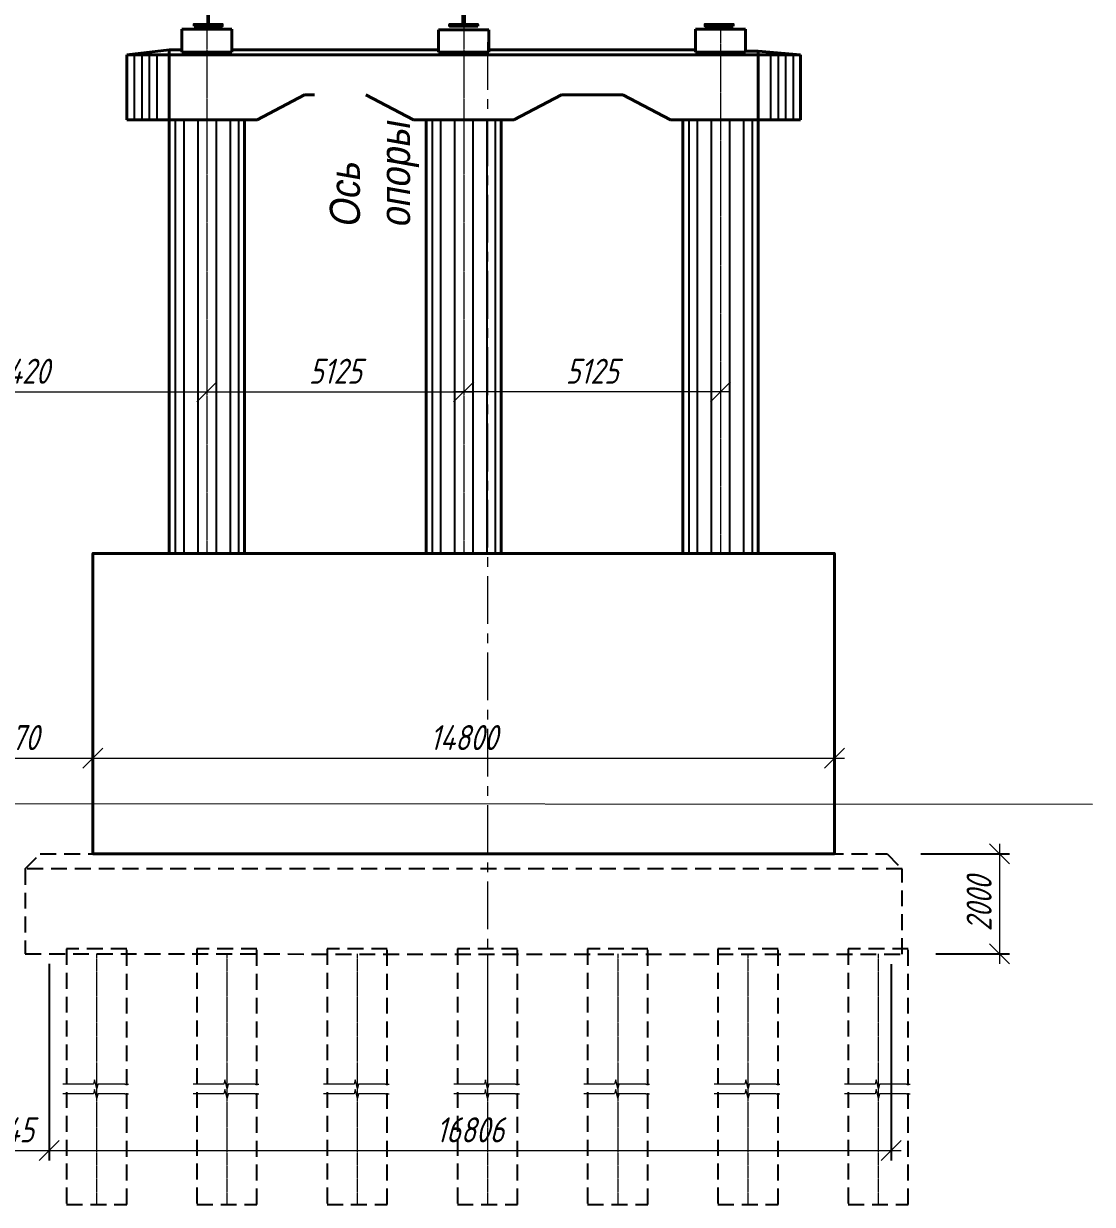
# Model space of a CAD drawing. Header units: millimetres. Extents: x 1864 to 10174863, y -4887456 to 5366151.
# Drawn here: x 10093734 to 10115066, y -11324 to 12254 of the extents above; entities that cross this region are included whole.
import ezdxf

# ---------------------------------------------------------------- set-up
doc = ezdxf.new("R2010")
doc.units = ezdxf.units.MM
for name, pattern in [('CENTER', [50.8, 31.75, -6.35, 6.35, -6.35]), ('невидимая', [9.525, 6.35, -3.175]), ('осевая', [2, 1.25, -0.25, 0.25, -0.25])]:
    doc.linetypes.add(name, pattern=pattern)
for name, color, linetype, lineweight in [('1-Бетон', 106, 'Continuous', 35), ('S-BALK', 150, 'Continuous', 40), ('S-BALK-PPRB', 80, 'Continuous', 40), ('S-GRID', 1, 'CENTER', 20), ('S-METL-TONK', 75, 'Continuous', 20), ('S-MNST', 61, 'Continuous', 40), ('S-OPOR', 2, 'Continuous', 40), ('ИС_Ось', 3, 'осевая', 18), ('ИС_Размер', 3, 'Continuous', 18), ('ИС_Тонкая', 3, 'Continuous', 18)]:
    doc.layers.add(name, color=color, linetype=linetype, lineweight=lineweight)
for name, color, linetype in [('C-GEOL-PATT', 250, 'Continuous'), ('S-PATT', 252, 'Continuous'), ('ИС_Невидимая', 4, 'невидимая')]:
    doc.layers.add(name, color=color, linetype=linetype)
doc.styles.add('0', font='isocpeur.ttf', dxfattribs={"width": 0.8, "oblique": 15})
doc.styles.add('TM', font='mipgost.shx', dxfattribs={"width": 0.9, "oblique": 10})
doc.linetypes.add('Земля', pattern='A,4.5,[130,ltypeshp.shx,S=3,R=-45,X=0,Y=-2.121],2.4,[130,ltypeshp.shx,S=3,R=-45,X=0,Y=-2.121],2.4,[130,ltypeshp.shx,S=3,R=-45,X=0,Y=-2.121],4.5', length=13.8)
doc.dimstyles.new('М200', dxfattribs={"dimscale": 200, "dimtxt": 2.5, "dimasz": 2, "dimexe": 1, "dimexo": 1, "dimgap": 0.8, "dimtad": 1, "dimdec": 0, "dimzin": 0, "dimdsep": 46, "dimtxsty": '0', "dimblk": 'OBLIQUE', "dimcen": 0.09, "dimdle": 1, "dimclrd": 256, "dimclre": 256, "dimclrt": 256, "dimadec": 4, "dimazin": 0, "dimtfac": 1, "dimtdec": 0, "dimtmove": 1, "dimatfit": 2, "dimfxl": 1, "dimtolj": 1, "dimtzin": 0, "dimlwd": -1, "dimarcsym": 0})

# ---------------------------------------------------------------- blocks, each defined once
blk = doc.blocks.new('_OBLIQUE')
at = {"color": 0, "linetype": 'ByBlock', "lineweight": -2}
blk.add_line((0.5, 0.5), (-0.5, -0.5), dxfattribs=at)
blk = doc.blocks.new('*D801')
at = {"layer": 'Defpoints', "color": 0, "linetype": 'Continuous', "transparency": 16777216}
for p in [(10089972, 4902), (10097392, 4902), (10097392, 4902)]:
    blk.add_point(p, dxfattribs=at)
at = {"layer": 'ИС_Размер', "transparency": 16777216}
blk.add_line((10089772, 4902), (10097592, 4902), dxfattribs=at)
at = {"layer": 'ИС_Размер', "linetype": 'Continuous', "transparency": 16777216, "xscale": 400, "yscale": 400, "zscale": 400, "rotation": 180}
blk.add_blockref('_OBLIQUE', (10089972, 4902), dxfattribs=at)
at = {"layer": 'ИС_Размер', "linetype": 'Continuous', "transparency": 16777216, "xscale": 400, "yscale": 400, "zscale": 400}
blk.add_blockref('_OBLIQUE', (10097392, 4902), dxfattribs=at)
at = {"layer": 'ИС_Размер', "linetype": 'Continuous', "transparency": 16777216, "insert": (10093682, 5312), "char_height": 500, "attachment_point": 5, "style": '0'}
blk.add_mtext('\\A1;7420', dxfattribs=at)
blk = doc.blocks.new('*D802')
at = {"layer": 'Defpoints', "color": 0, "linetype": 'Continuous', "transparency": 16777216}
for p in [(10097392, 4902), (10102517, 4902), (10102517, 4902)]:
    blk.add_point(p, dxfattribs=at)
at = {"layer": 'ИС_Размер', "transparency": 16777216}
blk.add_line((10097192, 4902), (10102717, 4902), dxfattribs=at)
at = {"layer": 'ИС_Размер', "linetype": 'Continuous', "transparency": 16777216, "xscale": 400, "yscale": 400, "zscale": 400, "rotation": 180}
blk.add_blockref('_OBLIQUE', (10097392, 4902), dxfattribs=at)
at = {"layer": 'ИС_Размер', "linetype": 'Continuous', "transparency": 16777216, "xscale": 400, "yscale": 400, "zscale": 400}
blk.add_blockref('_OBLIQUE', (10102517, 4902), dxfattribs=at)
at = {"layer": 'ИС_Размер', "linetype": 'Continuous', "transparency": 16777216, "insert": (10099955, 5312), "char_height": 500, "attachment_point": 5, "style": '0'}
blk.add_mtext('\\A1;5125', dxfattribs=at)
blk = doc.blocks.new('*D803')
at = {"layer": 'Defpoints', "color": 0, "linetype": 'Continuous', "transparency": 16777216}
for p in [(10095117, -1117), (10109917, -1117), (10109917, -2413)]:
    blk.add_point(p, dxfattribs=at)
at = {"layer": 'ИС_Размер', "lineweight": -2, "transparency": 16777216}
for p, q in [((10095117, -1317), (10095117, -2613)), ((10109917, -1317), (10109917, -2613))]:
    blk.add_line(p, q, dxfattribs=at)
at = {"layer": 'ИС_Размер', "transparency": 16777216}
blk.add_line((10094917, -2413), (10110117, -2413), dxfattribs=at)
at = {"layer": 'ИС_Размер', "linetype": 'Continuous', "transparency": 16777216, "xscale": 400, "yscale": 400, "zscale": 400, "rotation": 180}
blk.add_blockref('_OBLIQUE', (10095117, -2413), dxfattribs=at)
at = {"layer": 'ИС_Размер', "linetype": 'Continuous', "transparency": 16777216, "xscale": 400, "yscale": 400, "zscale": 400}
blk.add_blockref('_OBLIQUE', (10109917, -2413), dxfattribs=at)
at = {"layer": 'ИС_Размер', "linetype": 'Continuous', "transparency": 16777216, "insert": (10102517, -2003), "char_height": 500, "attachment_point": 5, "style": '0'}
blk.add_mtext('\\A1;14800', dxfattribs=at)
blk = doc.blocks.new('*D806')
at = {"layer": 'Defpoints', "color": 0, "linetype": 'Continuous', "transparency": 16777216}
for p in [(10091847, -1117), (10095117, -1117), (10095117, -2413)]:
    blk.add_point(p, dxfattribs=at)
at = {"layer": 'ИС_Размер', "lineweight": -2, "transparency": 16777216}
for p, q in [((10091847, -1317), (10091847, -2613)), ((10095117, -1317), (10095117, -2613))]:
    blk.add_line(p, q, dxfattribs=at)
at = {"layer": 'ИС_Размер', "transparency": 16777216}
blk.add_line((10091647, -2413), (10095317, -2413), dxfattribs=at)
at = {"layer": 'ИС_Размер', "linetype": 'Continuous', "transparency": 16777216, "xscale": 400, "yscale": 400, "zscale": 400, "rotation": 180}
blk.add_blockref('_OBLIQUE', (10091847, -2413), dxfattribs=at)
at = {"layer": 'ИС_Размер', "linetype": 'Continuous', "transparency": 16777216, "xscale": 400, "yscale": 400, "zscale": 400}
blk.add_blockref('_OBLIQUE', (10095117, -2413), dxfattribs=at)
at = {"layer": 'ИС_Размер', "linetype": 'Continuous', "transparency": 16777216, "insert": (10093482, -2003), "char_height": 500, "attachment_point": 5, "style": '0'}
blk.add_mtext('\\A1;3270', dxfattribs=at)
blk = doc.blocks.new('EF948500_1k1')
blk.add_lwpolyline([(22, 10), (96, 10, -0.414214), (100, 6), (100, 0), (0, 0), (0, 100), (6, 100, -0.414214), (10, 96), (10, 22, 0.414214)], format="xyb", close=True)
blk = doc.blocks.new('Б4 (в пролете)')
at = {"layer": 'S-BALK'}
for points in [[(-280, 3196), (280, 3196), (280, 3180), (-280, 3180)], [(-6, 32), (6, 32), (6, 3180), (-6, 3180)], [(-280, 0), (280, 0), (280, 32), (-280, 32)]]:
    blk.add_lwpolyline(points, close=True, dxfattribs=at)
at = {"layer": 'S-BALK-PPRB'}
for points in [[(196, 2940), (196, 3140), (16, 3140), (16, 260), (196, 260), (196, 295)], [(196, 950), (196, 2680)]]:
    blk.add_lwpolyline(points, dxfattribs=at)
for points in [[(-146, 2460), (-16, 2460), (-16, 2448), (-146, 2448)], [(-146, 1186), (-16, 1186), (-16, 1174), (-146, 1174)], [(-146, 606), (-16, 606), (-16, 594), (-146, 594)]]:
    blk.add_lwpolyline(points, close=True, dxfattribs=at)
at = {"layer": 'S-MNST'}
for points in [[(-16, 3140), (-6, 3140), (-6, 260), (-16, 260)], [(16, 3140), (6, 3140), (6, 260), (16, 260)], [(-6, 245), (-16, 245), (-16, 55), (-6, 55)], [(6, 245), (16, 245), (16, 55), (6, 55)]]:
    blk.add_lwpolyline(points, close=True, dxfattribs=at)
at = {"layer": 'S-METL-TONK', "xscale": -1, "rotation": 180}
for p in [(-146, 2448), (-146, 1174), (-146, 594)]:
    blk.add_blockref('EF948500_1k1', p, dxfattribs=at)
blk = doc.blocks.new('*D874')
at = {"layer": 'Defpoints', "color": 0, "linetype": 'Continuous', "transparency": 16777216}
for p in [(10102517, 4902), (10102517, 4902), (10107642, 4902)]:
    blk.add_point(p, dxfattribs=at)
at = {"layer": 'ИС_Размер', "transparency": 16777216}
blk.add_line((10107842, 4902), (10102317, 4902), dxfattribs=at)
at = {"layer": 'ИС_Размер', "linetype": 'Continuous', "transparency": 16777216, "xscale": 400, "yscale": 400, "zscale": 400, "rotation": 180}
blk.add_blockref('_OBLIQUE', (10102517, 4902), dxfattribs=at)
at = {"layer": 'ИС_Размер', "linetype": 'Continuous', "transparency": 16777216, "xscale": 400, "yscale": 400, "zscale": 400}
blk.add_blockref('_OBLIQUE', (10107642, 4902), dxfattribs=at)
at = {"layer": 'ИС_Размер', "linetype": 'Continuous', "transparency": 16777216, "insert": (10105080, 5312), "char_height": 500, "attachment_point": 5, "style": '0'}
blk.add_mtext('\\A1;5125', dxfattribs=at)
blk = doc.blocks.new('*D1021')
at = {"layer": 'Defpoints', "color": 0, "linetype": 'Continuous', "transparency": 16777216}
for p in [(10111442, -4325, 5778), (10111742, -6324, 5778), (10113215, -6324)]:
    blk.add_point(p, dxfattribs=at)
at = {"layer": 'ИС_Размер', "transparency": 16777216}
blk.add_line((10113215, -4125), (10113215, -6524), dxfattribs=at)
at = {"layer": 'ИС_Размер', "lineweight": -2, "transparency": 16777216}
for p, q in [((10111642, -4325), (10113415, -4325)), ((10111942, -6324), (10113415, -6324))]:
    blk.add_line(p, q, dxfattribs=at)
at = {"layer": 'ИС_Размер', "linetype": 'Continuous', "transparency": 16777216, "xscale": 400, "yscale": 400, "zscale": 400}
for p, rotation in [((10113215, -4325), 90), ((10113215, -6324), 270)]:
    blk.add_blockref('_OBLIQUE', p, dxfattribs=dict(at, rotation=rotation))
at = {"layer": 'ИС_Размер', "linetype": 'Continuous', "transparency": 16777216, "insert": (10112805, -5324), "char_height": 500, "attachment_point": 5, "rotation": 90, "style": '0'}
blk.add_mtext('\\A1;2000', dxfattribs=at)
blk = doc.blocks.new('*D1023')
at = {"layer": 'Defpoints', "color": 0, "linetype": 'Continuous', "transparency": 16777216}
for p in [(10093298, -6324), (10094243, -6324), (10094243, -10246)]:
    blk.add_point(p, dxfattribs=at)
at = {"layer": 'ИС_Размер', "lineweight": -2, "transparency": 16777216}
for p, q in [((10093298, -6524), (10093298, -10446)), ((10094243, -6524), (10094243, -10446))]:
    blk.add_line(p, q, dxfattribs=at)
at = {"layer": 'ИС_Размер', "transparency": 16777216}
blk.add_line((10093098, -10246), (10094443, -10246), dxfattribs=at)
at = {"layer": 'ИС_Размер', "linetype": 'Continuous', "transparency": 16777216, "xscale": 400, "yscale": 400, "zscale": 400, "rotation": 180}
blk.add_blockref('_OBLIQUE', (10093298, -10246), dxfattribs=at)
at = {"layer": 'ИС_Размер', "linetype": 'Continuous', "transparency": 16777216, "xscale": 400, "yscale": 400, "zscale": 400}
blk.add_blockref('_OBLIQUE', (10094243, -10246), dxfattribs=at)
at = {"layer": 'ИС_Размер', "linetype": 'Continuous', "transparency": 16777216, "insert": (10093498, -9836), "char_height": 500, "attachment_point": 5, "style": '0'}
blk.add_mtext('\\A1;945', dxfattribs=at)
blk = doc.blocks.new('*D1024')
at = {"layer": 'Defpoints', "color": 0, "linetype": 'Continuous', "transparency": 16777216}
for p in [(10094243, -6324, 5778), (10111048, -6325, 5778), (10111048, -10246)]:
    blk.add_point(p, dxfattribs=at)
at = {"layer": 'ИС_Размер', "lineweight": -2, "transparency": 16777216}
for p, q in [((10094243, -6524), (10094243, -10446)), ((10111048, -6525), (10111048, -10446))]:
    blk.add_line(p, q, dxfattribs=at)
at = {"layer": 'ИС_Размер', "transparency": 16777216}
blk.add_line((10094043, -10246), (10111248, -10246), dxfattribs=at)
at = {"layer": 'ИС_Размер', "linetype": 'Continuous', "transparency": 16777216, "xscale": 400, "yscale": 400, "zscale": 400, "rotation": 180}
blk.add_blockref('_OBLIQUE', (10094243, -10246), dxfattribs=at)
at = {"layer": 'ИС_Размер', "linetype": 'Continuous', "transparency": 16777216, "xscale": 400, "yscale": 400, "zscale": 400}
blk.add_blockref('_OBLIQUE', (10111048, -10246), dxfattribs=at)
at = {"layer": 'ИС_Размер', "linetype": 'Continuous', "transparency": 16777216, "insert": (10102646, -9836), "char_height": 500, "attachment_point": 5, "style": '0'}
blk.add_mtext('\\A1;16806', dxfattribs=at)
blk = doc.blocks.new('*U955')
at = {"color": 0, "linetype": 'ByBlock', "lineweight": -2}
for p, q in [((21.87, 0), (0, 0)), ((47.23, 0), (25.37, 0)), ((47.23, 0), (50.23, 0)), ((0, 0), (-3, 0))]:
    blk.add_line(p, q, dxfattribs=at)
blk.add_lwpolyline([(25.37, 0), (24.49, -3.5), (22.74, 3.5), (21.87, 0)], dxfattribs=at)
blk = doc.blocks.new('*U956')
at = {"color": 0, "linetype": 'ByBlock', "lineweight": -2}
for p, q in [((21.87, 0), (0, 0)), ((47.23, 0), (25.37, 0)), ((47.23, 0), (50.23, 0)), ((0, 0), (-3, 0))]:
    blk.add_line(p, q, dxfattribs=at)
blk.add_lwpolyline([(25.37, 0), (24.49, -3.5), (22.74, 3.5), (21.87, 0)], dxfattribs=at)
blk = doc.blocks.new('*U1020')
at = {"layer": 'ИС_Невидимая', "ltscale": 50}
blk.add_lwpolyline([(-618, 2550), (582, 2550), (582, -2550), (-618, -2550)], close=True, dxfattribs=at)
at = {"layer": 'ИС_Ось', "ltscale": 0.3}
blk.add_lwpolyline([(-18, 2450), (-18, -2550)], dxfattribs=at)
at = {"layer": 'ИС_Тонкая', "xscale": -24.62300410485155, "yscale": 24.62300410485155, "zscale": 24.62300410485155}
for name, p in [('*U955', (582, -150)), ('*U956', (582, -342))]:
    blk.add_blockref(name, p, dxfattribs=at)
blk = doc.blocks.new('*U1017')
at = {"layer": '1-Бетон', "color": 0, "linetype": 'ByBlock', "lineweight": -2, "transparency": 16777216}
for p in [(0, 0), (2600, 0), (5200, 0), (7800, 0), (10400, 0), (13000, 0), (15600, 0)]:
    blk.add_blockref('*U1020', p, dxfattribs=at)

msp = doc.modelspace()

# ---------------------------------------------------------------- linework, layer by layer
at = {"layer": 'S-BALK'}
for points in [[(10097411.4, 12237.5), (10097423.4, 12237.5), (10097423.4, 15504), (10097411.4, 15504)], [(10097137.4, 12205.5), (10097697.4, 12205.5), (10097697.4, 12237.5), (10097137.4, 12237.5)], [(10107897.4, 12205.5), (10107337.4, 12205.5), (10107337.4, 12237.5), (10107897.4, 12237.5)]]:
    msp.add_lwpolyline(points, close=True, dxfattribs=at)
at = {"layer": 'S-GRID', "linetype": 'CENTER'}
for p, q in [((10097392.4, 12228.5), (10097392.4, 1675.9)), ((10102517.4, 12228.5), (10102517.4, 1675.9)), ((10107642.4, 12246.8), (10107642.4, 1675.9))]:
    msp.add_line(p, q, dxfattribs=at)
at = {"layer": 'S-GRID', "linetype": 'CENTER', "ltscale": 30}
msp.add_line((10102992.4, 11886), (10102992.4, -8772.2), dxfattribs=at)
at = {"layer": 'S-OPOR'}
for p, q in [((10097892.4, 12145.1), (10096892.4, 12145.1)), ((10096892.4, 12145.1), (10096892.4, 11680.6)), ((10097892.4, 12145.1), (10097892.4, 11680.6)), ((10102017.4, 12130.5), (10103017.4, 12130.5)), ((10102017.4, 12130.5), (10102017.4, 11680.6)), ((10103017.4, 12130.5), (10103017.4, 11680.6)), ((10107142.4, 12145.1), (10108142.4, 12145.1)), ((10107142.4, 12145.1), (10107142.4, 11680.6)), ((10108142.4, 12145.1), (10108142.4, 11680.6)), ((10096642.4, 11730.5), (10095792.4, 11630.5)), ((10109242.4, 11630.5), (10095792.4, 11630.5)), ((10095792.4, 11630.5), (10095792.4, 10330.5)), ((10096642.4, 11730.5), (10096642.4, 10330.5)), ((10096642.4, 11730.5), (10096892.4, 11730.5)), ((10096892.4, 11680.6), (10097892.4, 11680.6)), ((10102017.4, 11730.5), (10097892.4, 11730.5)), ((10103017.4, 11680.6), (10102017.4, 11680.6)), ((10103017.4, 11730.5), (10107142.4, 11730.5)), ((10108142.4, 11680.6), (10107142.4, 11680.6)), ((10108392.4, 11705.5), (10108142.4, 11705.5)), ((10109242.4, 11630.5), (10108392.4, 11705.5)), ((10108392.4, 11705.5), (10108392.4, 10330.5)), ((10109242.4, 11630.5), (10109242.4, 10330.5)), ((10098392.4, 10330.5), (10099342.4, 10830.5)), ((10100567.4, 10830.5), (10099342.4, 10830.5)), ((10103517.4, 10330.5), (10104467.4, 10830.5)), ((10104467.4, 10830.5), (10105692.4, 10830.5)), ((10106642.4, 10330.5), (10105692.4, 10830.5)), ((10098392.4, 10330.5), (10095792.4, 10330.5)), ((10096642.4, 10330.5), (10096642.4, 1675.9)), ((10098142.4, 10330.5), (10098142.4, 1675.9)), ((10103267.4, 10330.5), (10103267.4, 1675.9)), ((10106642.4, 10330.5), (10109242.4, 10330.5)), ((10106892.4, 10330.5), (10106892.4, 1675.9)), ((10108392.4, 10330.5), (10108392.4, 1675.9)), ((10095117.4, 1342.2), (10095117.4, -4324.3)), ((10109917.4, 1342.2), (10109917.4, -4324.9))]:
    msp.add_line(p, q, dxfattribs=at)
msp.add_lwpolyline([(10109917.2, -4324.2), (10095117.2, -4324.2), (10095117.5, 1675.9), (10109917.5, 1675.9)], close=True, dxfattribs=at)
at = {"layer": 'S-PATT'}
for p, q in [((10095942.4, 11630.5), (10095942.4, 10330.5)), ((10096092.4, 11630.5), (10096092.4, 10330.5)), ((10096242.4, 11630.5), (10096242.4, 10330.5)), ((10096392.4, 11630.5), (10096392.4, 10330.5)), ((10108642.4, 11630.5), (10108642.4, 10330.5)), ((10108792.4, 11630.5), (10108792.4, 10330.5)), ((10108942.4, 11630.5), (10108942.4, 10330.5)), ((10109092.4, 11630.5), (10109092.4, 10330.5)), ((10096761.4, 10330.5), (10096761.4, 1675.9)), ((10096929.7, 10330.5), (10096929.7, 1675.9)), ((10097210.3, 10330.5), (10097210.3, 1675.9)), ((10097574.4, 10330.5), (10097574.4, 1675.9)), ((10097855, 10330.5), (10097855, 1675.9)), ((10098023.3, 10330.5), (10098023.3, 1675.9)), ((10101886.4, 10330.5), (10101886.4, 1675.9)), ((10102054.7, 10330.5), (10102054.7, 1675.9)), ((10102335.3, 10330.5), (10102335.3, 1675.9)), ((10102699.4, 10330.5), (10102699.4, 1675.9)), ((10102980, 10330.5), (10102980, 1675.9)), ((10103148.3, 10330.5), (10103148.3, 1675.9)), ((10107011.4, 10330.5), (10107011.4, 1675.9)), ((10107179.7, 10330.5), (10107179.7, 1675.9)), ((10107460.3, 10330.5), (10107460.3, 1675.9)), ((10107824.4, 10330.5), (10107824.4, 1675.9)), ((10108105, 10330.5), (10108105, 1675.9)), ((10108273.3, 10330.5), (10108273.3, 1675.9))]:
    msp.add_line(p, q, dxfattribs=at)
at = {"layer": 'ИС_Невидимая', "ltscale": 50}
for points in [[(10111267.1, -4624.9), (10093767.4, -4624.2), (10094067, -4324.2), (10110967.1, -4324.9)], [(10093767.7, -6324.2), (10111267.4, -6325), (10111267.1, -4625), (10093767.4, -4624.2)]]:
    msp.add_lwpolyline(points, close=True, dxfattribs=at)
at = {"layer": 'ИС_Размер', "color": 3, "linetype": 'Земля', "ltscale": 0.5}
msp.add_line((10073758.7, -3312.6), (10115066.1, -3333.6), dxfattribs=at)

# ---------------------------------------------------------------- block references
at = {"xscale": -1}
msp.add_blockref('Б4 (в пролете)', (10102517.4, 12205.5), dxfattribs=at)
at = {"layer": '1-Бетон', "xscale": -1}
msp.add_blockref('*U1017', (10110773.9, -8774.2), dxfattribs=at)

# ---------------------------------------------------------------- dimensions: what is measured, and where the dimension line sits
at = {"layer": 'ИС_Размер', "linetype": 'Continuous'}
for base, p1, p2, picture, middle in [((10097392.4, 4902.2), (10089972.1, 4902.2), (10097392.4, 4902.2), '*D801', (10093682.2, 5312.2)), ((10102517.4, 4902.2), (10097392.4, 4902.2), (10102517.4, 4902.2), '*D802', (10099954.9, 5312.2)), ((10095117.3539, -2412.6166), (10091846.8897, -1117.3975), (10095117.3539, -1117.3753), '*D806', (10093482.1218, -2002.6166)), ((10109917.4, -2412.6), (10095117.4, -1117.4), (10109917.4, -1117.4), '*D803', (10102517.4, -2002.6)), ((10111048.3, -10246, -5778.2), (10094242.7, -6324.4), (10111048.3, -6325), '*D1024', (10102645.5, -9836, -5778.2))]:
    dim = msp.add_linear_dim(base=base, p1=p1, p2=p2, dimstyle='М200', dxfattribs=at)
    dim.commit()
    dim.dimension.update_dxf_attribs({"geometry": picture, "text_midpoint": middle})
dim = msp.add_linear_dim(base=(10102517.4, 4902.2), p1=(10107642.4, 4902.2), p2=(10102517.4, 4902.2), angle=180, dimstyle='М200', dxfattribs=at)
dim.commit()
dim.dimension.update_dxf_attribs({"geometry": '*D874', "text_midpoint": (10105079.9, 5312.2)})
dim = msp.add_linear_dim(base=(10113214.6, -6323.8, -5778.2), p1=(10111442.1, -4324.9), p2=(10111742.4, -6323.8), angle=90, dimstyle='М200', override={"dimrnd": 5}, dxfattribs=at)
dim.commit()
dim.dimension.update_dxf_attribs({"geometry": '*D1021', "text_midpoint": (10112804.6, -5324.4, -5778.2)})
dim = msp.add_linear_dim(base=(10094242.7, -10246), p1=(10093297.6, -6324.4), p2=(10094242.7, -6324.4), dimstyle='М200', dxfattribs=at)
dim.commit()
dim.dimension.update_dxf_attribs({"geometry": '*D1023', "text_midpoint": (10093497.6, -10246), "dimtype": 160})

# ---------------------------------------------------------------- next in the draw order: texts
at = {"layer": 'C-GEOL-PATT', "color": 1, "insert": (10099845.8, 8172.2), "char_height": 600, "width": 2570.415, "attachment_point": 1, "rotation": 90, "style": 'TM', "bg_fill": 2}
msp.add_mtext('{\\C4;Ось опоры}', dxfattribs=at)

# ---------------------------------------------------------------- next in the draw order: linework, layer by layer
at = {"layer": 'S-OPOR'}
for p, q in [((10101517.4, 10330.5), (10100567.4, 10830.5)), ((10101767.4, 10330.5), (10101767.4, 1675.9))]:
    msp.add_line(p, q, dxfattribs=at)
msp.add_lwpolyline([(10101517.4, 10330.5), (10103517.4, 10330.5)], dxfattribs=at)

doc.saveas('drawing.dxf')
